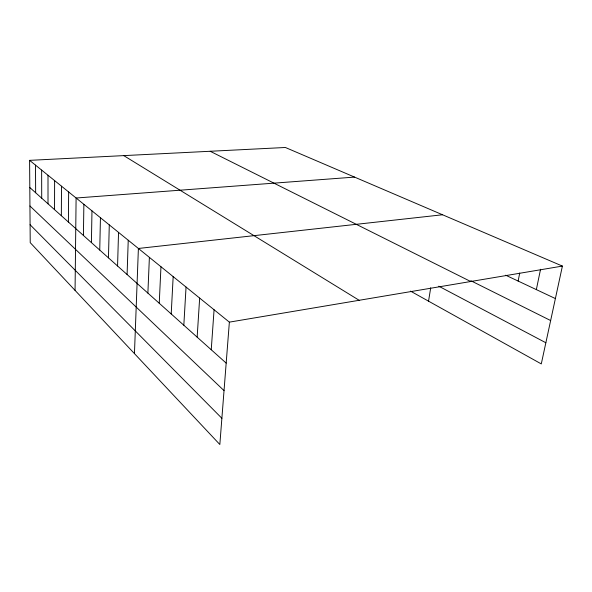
<?xml version="1.0" encoding="UTF-8"?>
<svg xmlns="http://www.w3.org/2000/svg" width="592" height="592" viewBox="0 0 592 592"><rect width="100%" height="100%" fill="white"/><g stroke="black" fill="none" stroke-linecap="round" stroke-linejoin="round"><path stroke-width="0.89" d="M54.545 209.649L54.619 180.612M61.339 215.717L61.494 186.184M68.406 222.037L68.65 191.978M75.058 290.383L76.102 198.017L354.541 177.097M83.42 235.468L83.872 204.307M91.412 242.609L91.975 210.87M99.745 250.061L100.44 217.723M108.454 257.846L109.283 224.886M117.564 265.993L118.541 232.382M127.095 274.51L128.235 240.234M134.451 353.602L138.395 248.462L442.542 214.77M147.882 293.099L149.391 257.372M159.241 303.252L160.965 266.748M171.206 313.952L173.167 276.627M183.823 325.23L186.051 287.061M197.151 337.144L199.659 298.087M211.24 349.746L214.075 309.757M29.6 160.351L229.363 322.137L219.839 444.511L30.222 242.646L29.6 160.351L285.396 147.489L562.4 266.082L541.288 363.917L410.485 291.116M428.541 301.165L430.717 287.764M518.133 281.052L519.724 273.016M536.345 289.614L540.555 269.256M229.363 322.137L562.4 266.082M505.686 275.206L555.392 298.568M470.803 280.712L550.649 320.546M210.19 151.271L470.714 281.518M438.776 286.195L545.854 342.753M123.758 155.615L359.159 300.292M29.807 187.531L226.174 363.103M29.948 205.994L224.035 390.624M30.088 224.731L221.882 418.292M35.505 165.138L35.653 192.755M41.64 170.104L41.714 198.179M48.004 175.262L48.011 203.803"/></g></svg>
